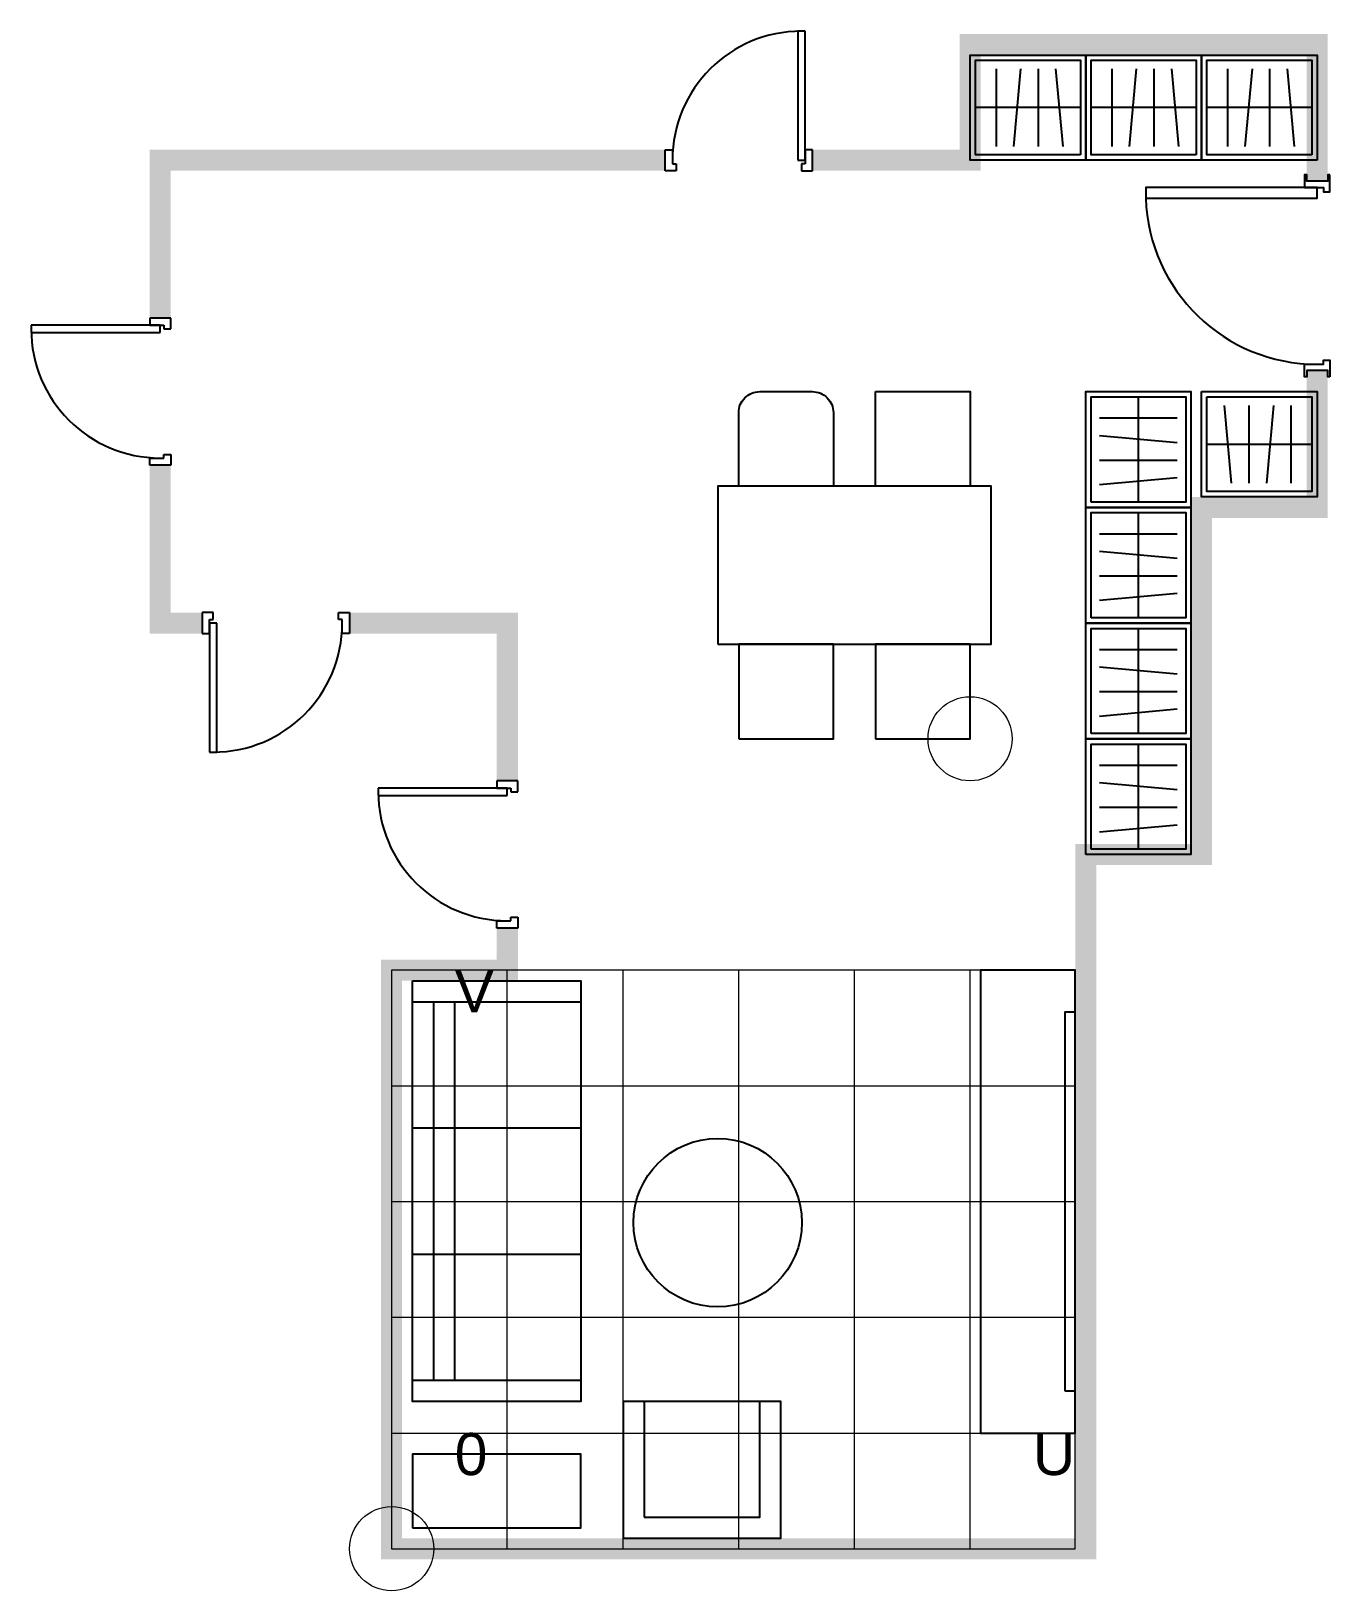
# Model space of a CAD drawing. Header units: millimetres. Extents: x 4337 to 10510, y 2550 to 9963.
import ezdxf

# ---------------------------------------------------------------- set-up
doc = ezdxf.new("R2010")
doc.units = ezdxf.units.MM
doc.layers.add('helper', color=30, linetype='Continuous', lineweight=5)
doc.styles.get("Standard").update_dxf_attribs({"font": 'arial.ttf'})

# ---------------------------------------------------------------- blocks, each defined once
blk = doc.blocks.new('Door_Wide_Mirror')
blk.add_line((1000, 50), (1000, -50))
for points in [[(70, 60), (70, 50), (100, 50), (100, -50), (70, -50), (70, -60), (130, -60), (130, -50), (130, 30), (150, 30), (150, 60), (70, 60)], [(1030, 60), (1030, 50), (1000, 50), (1000, -50), (1030, -50), (1030, -60), (970, -60), (970, -50), (970, 30), (950, 30), (950, 60), (1030, 60)]]:
    blk.add_lwpolyline(points)
blk.add_lwpolyline([(130, 0), (130, -815), (180, -815), (180, 0)], close=True)
blk.add_arc((155, 0), 815, 271.75781, 0)
for points in [[(100, 50), (100, -50), (0, 50), (0, -50)], [(1100, 50), (1100, -50), (1000, 50), (1000, -50)]]:
    blk.add_solid(points)
blk = doc.blocks.new('Sitting')
for p, q in [((100, 2600), (900, 2600)), ((200, 800), (200, 2600)), ((300, 800), (300, 2600)), ((900, 2600), (900, 800)), ((100, 2000), (900, 2000)), ((100, 1400), (900, 1400)), ((900, 800), (100, 800))]:
    blk.add_line(p, q)
for points in [[(2800, 550), (3250, 550), (3250, 2750), (2800, 2750)], [(100, 2700), (900, 2700), (900, 700), (100, 700)], [(3200, 750), (3250, 750), (3250, 2550), (3200, 2550)], [(1100, 50), (1850, 50), (1850, 700), (1100, 700)], [(1200, 150), (1750, 150), (1750, 700), (1200, 700)], [(100, 100), (900, 100), (900, 450), (100, 450)]]:
    blk.add_lwpolyline(points, close=True)
blk.add_circle((1550, 1550), 400)
at = {"layer": 'helper'}
for p, q in [((3250, 2750), (0, 2750)), ((0, 2750), (0, 0)), ((550, 0), (550, 2750)), ((1100, 0), (1100, 2750)), ((1650, 0), (1650, 2750)), ((2200, 0), (2200, 2750)), ((2750, 0), (2750, 2750)), ((3250, 0), (3250, 2750)), ((0, 2200), (3250, 2200)), ((0, 1650), (3250, 1650)), ((0, 1100), (3250, 1100)), ((0, 550), (3250, 550)), ((0, 0), (3250, 0))]:
    blk.add_line(p, q, dxfattribs=at)
blk.add_lwpolyline([(0, 0, 0, 0, 0), (2629.1, 1459.5, 200, 0, 0), (2803.9, 1556.6, 0, 0, 0)], format="xyseb", dxfattribs=at)
blk.add_circle((0, 0), 200, dxfattribs=at)
at = {"layer": 'helper', "char_height": 200}
for s, insert, attachment_point in [('V', (300, 2750), 1), ('0', (300, 550), 1), ('U', (3250, 550), 3)]:
    blk.add_mtext_dynamic_manual_height_columns(s, width=550, gutter_width=12.5, heights=[0], dxfattribs=dict(at, insert=insert, attachment_point=attachment_point))
blk = doc.blocks.new('Dining')
blk.add_lwpolyline([(100, 0), (350, 0, -0.414214), (450, -100), (450, -450), (0, -450), (0, -100, -0.414214)], format="xyb", close=True)
for points in [[(650, 0), (1100, 0), (1100, -450), (650, -450)], [(-100, -1200), (1200, -1200), (1200, -450), (-100, -450)], [(0, -1650), (450, -1650), (450, -1200), (0, -1200)], [(650, -1650), (1100, -1650), (1100, -1200), (650, -1200)]]:
    blk.add_lwpolyline(points, close=True)
at = {"layer": 'helper'}
blk.add_lwpolyline([(1100, -1650, 0, 0, 0), (510.2, -302.1, 200, 0, 0), (430.1, -118.8, 0, 0, 0)], format="xyseb", dxfattribs=at)
blk.add_circle((1100, -1650), 200, dxfattribs=at)
blk = doc.blocks.new('robe')
at = {"true_color": 0xffffff}
for p, q in [((250, 25), (250, 525)), ((65, 425), (435, 425)), ((65, 341.7), (435, 308.3)), ((65, 225), (435, 225)), ((65, 108.3), (435, 141.7))]:
    blk.add_line(p, q, dxfattribs=at)
for points in [[(0, 0), (0, 550), (500, 550), (500, 0)], [(25, 25), (25, 525), (475, 525), (475, 25)]]:
    blk.add_lwpolyline(points, close=True, dxfattribs=at)
blk = doc.blocks.new('AllBlock')
for points in [[(8750, 9950), (8750, 9850), (9400, 9950), (9400, 9850)], [(8750, 9950), (8750, 9300), (8850, 9950), (8850, 9300)], [(9300, 9950), (9300, 9850), (9950, 9950), (9950, 9850)], [(9850, 9950), (9850, 9850), (10500, 9950), (10500, 9850)], [(10400, 9950), (10400, 9300), (10500, 9950), (10500, 9300)], [(4900, 9400), (4900, 9300), (5550, 9400), (5550, 9300)], [(4900, 9400), (4900, 8750), (5000, 9400), (5000, 8750)], [(5450, 9400), (5450, 9300), (6100, 9400), (6100, 9300)], [(6000, 9400), (6000, 9300), (6650, 9400), (6650, 9300)], [(6550, 9400), (6550, 9300), (7200, 9400), (7200, 9300)], [(8200, 9400), (8200, 9300), (8850, 9400), (8850, 9300)], [(10400, 8300), (10400, 7650), (10500, 8300), (10500, 7650)], [(4900, 7750), (4900, 7100), (5000, 7750), (5000, 7100)], [(9850, 7750), (9850, 7650), (10500, 7750), (10500, 7650)], [(9850, 7750), (9850, 7100), (9950, 7750), (9950, 7100)], [(6000, 7200), (6000, 7100), (6650, 7200), (6650, 7100)], [(6550, 7200), (6550, 6550), (6650, 7200), (6650, 6550)], [(9850, 7200), (9850, 6550), (9950, 7200), (9950, 6550)], [(9850, 6650), (9850, 6000), (9950, 6650), (9950, 6000)], [(9300, 6100), (9300, 6000), (9950, 6100), (9950, 6000)], [(9300, 6100), (9300, 5450), (9400, 6100), (9400, 5450)], [(6000, 5550), (6000, 5450), (6650, 5550), (6650, 5450)], [(6000, 5550), (6000, 4900), (6100, 5550), (6100, 4900)], [(9300, 5550), (9300, 4900), (9400, 5550), (9400, 4900)], [(6000, 5000), (6000, 4350), (6100, 5000), (6100, 4350)], [(9300, 5000), (9300, 4350), (9400, 5000), (9400, 4350)], [(6000, 4450), (6000, 3800), (6100, 4450), (6100, 3800)], [(9300, 4450), (9300, 3800), (9400, 4450), (9400, 3800)], [(6000, 3900), (6000, 3250), (6100, 3900), (6100, 3250)], [(9300, 3900), (9300, 3250), (9400, 3900), (9400, 3250)], [(6000, 3350), (6000, 2700), (6100, 3350), (6100, 2700)], [(9300, 3350), (9300, 2700), (9400, 3350), (9400, 2700)], [(6000, 2800), (6000, 2700), (6650, 2800), (6650, 2700)], [(6550, 2800), (6550, 2700), (7200, 2800), (7200, 2700)], [(7100, 2800), (7100, 2700), (7750, 2800), (7750, 2700)], [(7650, 2800), (7650, 2700), (8300, 2800), (8300, 2700)], [(8200, 2800), (8200, 2700), (8850, 2800), (8850, 2700)], [(8750, 2800), (8750, 2700), (9400, 2800), (9400, 2700)]]:
    blk.add_solid(points)
for name, p, rotation in [('robe', (9350, 9350), 90), ('robe', (9900, 9350), 90), ('robe', (10450, 9350), 90), ('Door_Wide_Mirror', (10450, 9350), 270), ('robe', (9900, 8250), 270)]:
    blk.add_blockref(name, p, dxfattribs=dict(rotation=rotation))
for name, p in [('Dining', (7700, 8250)), ('robe', (9350, 7700)), ('robe', (9350, 7150)), ('robe', (9350, 6600)), ('robe', (9350, 6050)), ('Sitting', (6050, 2750))]:
    blk.add_blockref(name, p)
blk = doc.blocks.new('Door_Narrow')
at = {"color": 7}
for p, q in [((-50, -200), (-50, -234.6)), ((50, -200), (-50, -200)), ((-50, -200), (-50, -234.6)), ((50, -251.9), (50, -200)), ((50, -251.9), (50, -200)), ((0, -234.6), (-613.5, -234.6)), ((-613.5, -234.6), (-613.5, -269.2)), ((-613.5, -269.2), (0, -269.2)), ((-50, -234.6), (17.3, -234.6)), ((-50, -234.6), (17.3, -234.6)), ((0, -269.2), (0, -234.6)), ((17.3, -234.6), (17.3, -251.9)), ((17.3, -234.6), (17.3, -251.9)), ((17.3, -251.9), (50, -251.9)), ((17.3, -251.9), (50, -251.9)), ((-50, -900), (-50, -865.4)), ((-50, -865.4), (17.3, -865.4)), ((17.3, -865.4), (17.3, -848.1)), ((17.3, -848.1), (50, -848.1)), ((50, -848.1), (50, -900)), ((50, -900), (-50, -900))]:
    blk.add_line(p, q, dxfattribs=at)
blk.add_arc((0, -251.9), 613.5, 180, 269.9, dxfattribs=at)
for points in [[(50, 0), (-50, 0), (50, -200), (-50, -200)], [(50, -900), (-50, -900), (50, -1100), (-50, -1100)]]:
    blk.add_solid(points, dxfattribs=at)

msp = doc.modelspace()

# ---------------------------------------------------------------- block references
for name, p in [('AllBlock', (0, 0)), ('Door_Narrow', (4950, 8800)), ('Door_Narrow', (6600, 6600))]:
    msp.add_blockref(name, p)
for p, rotation in [((8250, 9350), 270), ((4950, 7150), 90)]:
    msp.add_blockref('Door_Narrow', p, dxfattribs=dict(rotation=rotation))

doc.saveas('drawing.dxf')
